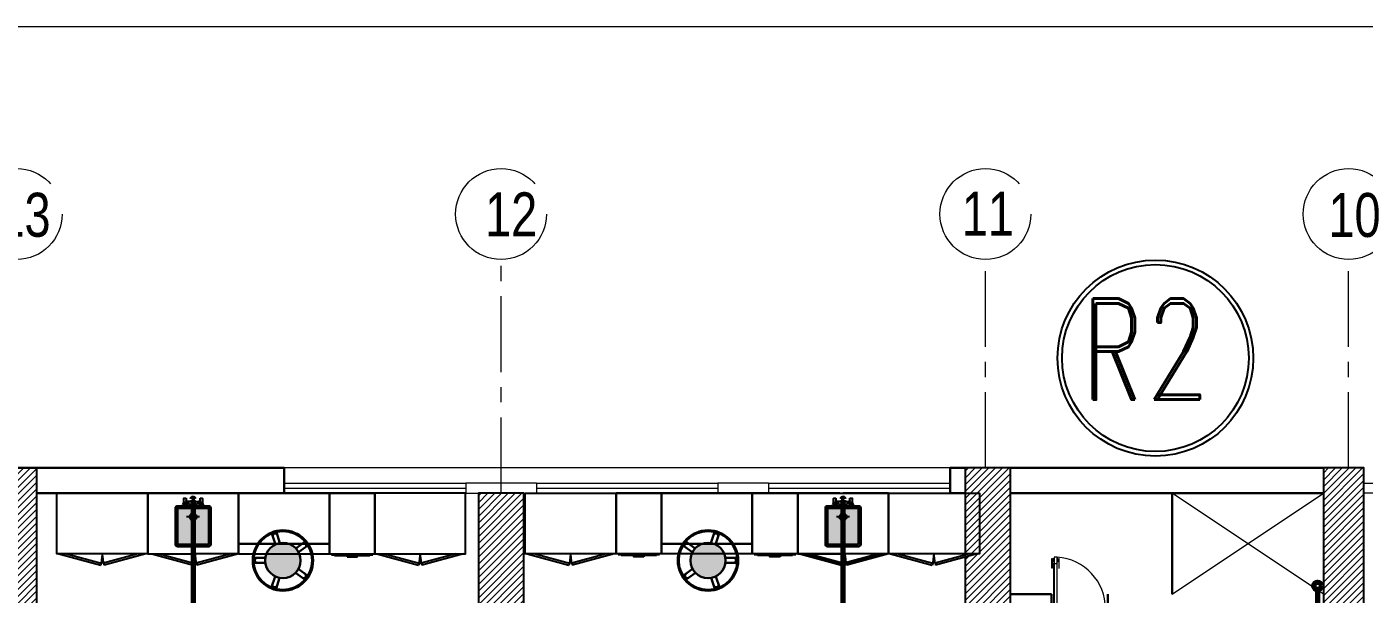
# Model space of a CAD drawing. Extents: x 800 to 995, y 398 to 804.
# Drawn here: x 862.21 to 875.46, y 682.53 to 688.15 of the extents above; entities that cross this region are included whole.
import ezdxf

# ---------------------------------------------------------------- set-up
doc = ezdxf.new("R2010")
doc.units = 0
doc.header["$MEASUREMENT"] = 0
for name, pattern in [('ACAD_ISO02W100', [15, 12, -3]), ('CENTERX2', [4, 2.5, -0.5, 0.5, -0.5]), ('DASHED', [19.05, 12.7, -6.35])]:
    doc.linetypes.add(name, pattern=pattern)
doc.layers.get('0').update_dxf_attribs({"color": 252, "linetype": 'CONTINUOUS', "lineweight": 30})
doc.layers.add('-FUR', color=252, linetype='CONTINUOUS')
doc.layers.add('SAN', color=2, linetype='CONTINUOUS')
for name, color, linetype, lineweight in [('axis', 1, 'CENTERX2', 5), ('Column', 6, 'CONTINUOUS', 25), ('DOOR', 30, 'CONTINUOUS', 9), ('elev', 90, 'CONTINUOUS', 9), ('Elevation', 150, 'CONTINUOUS', 18), ('hatch', 252, 'CONTINUOUS', 9), ('P-C-WATER', 5, 'CONTINUOUS', 70), ('P-TEXT', 1, 'CONTINUOUS', 25), ('txt in circle', 11, 'CONTINUOUS', 13), ('UG-BORDER', 20, 'CONTINUOUS', 80), ('Wall', 252, 'CONTINUOUS', 30), ('WINDOW', 252, 'CONTINUOUS', 5)]:
    doc.layers.add(name, color=color, linetype=linetype, lineweight=lineweight)
doc.styles.add('ROMANC', font='romand.shx')
doc.styles.add('SOSA2', font='SOSA.shx', dxfattribs={"width": 0.8})
pattern_1 = [(45, (1094.062773, 346.40892), (-0.0336759605, 0.0336759605), [])]

# ---------------------------------------------------------------- blocks, each defined once
blk = doc.blocks.new('YY5Y5')
at = {"layer": 'SAN', "color": 1}
for p, q in [((434.2, 537.6), (433.7, 538)), ((433.8, 542), (433.8, 538.6)), ((435.7, 542.4), (434.2, 542.4)), ((435.6, 537.6), (436, 538)), ((435.7, 540.6), (435.7, 542.4)), ((446.2, 539.6), (436.7, 539.6)), ((436.7, 537.6), (438.2, 537.6)), ((443, 539.6), (446.2, 539.6)), ((444.7, 537.6), (446.2, 537.6)), ((447.3, 537.6), (446.9, 538)), ((447.2, 542.4), (447.2, 540.6)), ((448.7, 542.4), (447.2, 542.4)), ((448.7, 537.6), (449.2, 538)), ((449.1, 538.6), (449.1, 542)), ((434.2, 536.1), (433.7, 535.7)), ((435.6, 536.1), (436, 535.7)), ((440.5, 535.4), (440.5, 528.7)), ((440.9, 528.4), (442, 528.4)), ((442.4, 528.7), (442.4, 535.4)), ((447.3, 536.1), (446.9, 535.7)), ((448.7, 536.1), (449.2, 535.7))]:
    blk.add_line(p, q, dxfattribs=at)
at = {"layer": 'SAN', "color": 1, "linetype": 'Continuous'}
blk.add_line((439.2, 539.6), (439.9, 539.6), dxfattribs=at)
at = {"layer": 'SAN', "color": 2, "linetype": 'DASHED'}
for points in [[(436.1, 527), (446.8, 527)], [(441.4, 532.4), (441.4, 521.6)]]:
    blk.add_lwpolyline(points, dxfattribs=at)
at = {"layer": 'SAN', "color": 1}
for centre, radius in [((434.9, 536.9), 2), ((434.9, 536.9), 1), ((434.9, 536.9), 0.8), ((448, 536.9), 2), ((448, 536.9), 1), ((448, 536.9), 0.8)]:
    blk.add_circle(centre, radius, dxfattribs=at)
for centre, radius, start, end in [((434.2, 542), 0.375, 90, 180), ((436.7, 540.6), 1, 180, 270), ((438.2, 535.4), 2.25, 0, 90), ((444.7, 535.4), 2.25, 90, 180), ((446.2, 540.6), 1, 270, 0), ((448.7, 542), 0.375, 0, 90), ((441.4, 527), 2.86, 109.4319, 70.5681), ((441.4, 527), 2.08, 117.2765, 62.7235), ((440.9, 528.7), 0.375, 180, 270), ((442, 528.7), 0.375, 270, 360)]:
    blk.add_arc(centre, radius, start, end, dxfattribs=at)
blk = doc.blocks.new('fd')
at = {"layer": '-FUR'}
h = blk.add_hatch(color=254, dxfattribs=at)
h.paths.add_polyline_path([(1322.664, 576.699), (1322.354, 576.699), (1322.354, 577.059), (1322.664, 577.059)], flags=16)
edge = h.paths.add_edge_path()
edge.add_line((1322.664, 576.679), (1322.354, 576.679))
edge.add_arc((1322.354, 576.699), 0.02, 180, 270, ccw=False)
edge.add_line((1322.334, 576.699), (1322.334, 577.059))
edge.add_arc((1322.354, 577.059), 0.02, 90, 180, ccw=False)
edge.add_line((1322.354, 577.079), (1322.664, 577.079))
edge.add_arc((1322.664, 577.059), 0.02, 0, 90, ccw=False)
edge.add_line((1322.684, 577.059), (1322.684, 576.699))
edge.add_arc((1322.664, 576.699), 0.02, -90, 0, ccw=False)
blk.add_hatch(color=253, dxfattribs=at).paths.add_polyline_path([(1322.664, 577.059), (1322.664, 576.699), (1322.354, 576.699), (1322.354, 577.059)])
h = blk.add_hatch(color=251, dxfattribs=at)
h.paths.add_polyline_path([(1322.634, 577.029), (1322.664, 577.059), (1322.664, 576.699), (1322.634, 576.729)])
h.paths.add_polyline_path([(1322.634, 576.729), (1322.664, 576.699), (1322.354, 576.699), (1322.384, 576.729)])
h = blk.add_hatch(color=252, dxfattribs=at)
h.paths.add_polyline_path([(1322.384, 577.029), (1322.354, 577.059), (1322.664, 577.059), (1322.634, 577.029)])
h.paths.add_polyline_path([(1322.384, 576.729), (1322.354, 576.699), (1322.354, 577.059), (1322.384, 577.029)])
for p, q in [((1322.478, 577.206), (1322.06, 577.206)), ((1322.478, 577.206), (1322.96, 577.206)), ((1322.06, 576.606), (1322.51, 576.606)), ((1322.96, 576.606), (1322.51, 576.606))]:
    blk.add_line(p, q, dxfattribs=at)
at = {"layer": '-FUR', "linetype": 'ACAD_ISO02W100'}
for p, q in [((1322.06, 577.206), (1322.51, 577.206)), ((1322.96, 577.206), (1322.51, 577.206)), ((1322.1, 576.606), (1322.513, 576.495)), ((1322.177, 576.606), (1322.518, 576.514)), ((1322.882, 576.606), (1322.541, 576.514)), ((1322.96, 576.606), (1322.546, 576.495)), ((1322.518, 576.514), (1322.513, 576.495)), ((1322.541, 576.514), (1322.546, 576.495))]:
    blk.add_line(p, q, dxfattribs=at)
for centre, start, end in [((1324.045, 576.373), 171.2611, 174.7069), ((1321.014, 576.373), 5.2931, 8.7389)]:
    blk.add_arc(centre, 1.533, start, end, dxfattribs=at)
for p, q in [((1322.06, 577.206), (1322.06, 576.606)), ((1322.96, 577.206), (1322.96, 576.606))]:
    blk.add_line(p, q)
blk.add_lwpolyline([(1322.664, 576.679), (1322.354, 576.679, -0.414214), (1322.334, 576.699), (1322.334, 577.059, -0.414214), (1322.354, 577.079), (1322.664, 577.079, -0.414214), (1322.684, 577.059), (1322.684, 576.699, -0.414214)], format="xyb", close=True)
blk.add_lwpolyline([(1322.664, 576.679), (1322.354, 576.679, -0.414214), (1322.334, 576.699), (1322.334, 577.059, -0.414214), (1322.354, 577.079), (1322.664, 577.079, -0.414214), (1322.684, 577.059), (1322.684, 576.699, -0.414214)], format="xyb", close=True)
blk.add_lwpolyline([(1322.664, 576.699), (1322.354, 576.699), (1322.354, 577.059), (1322.664, 577.059)], close=True)
at = {"extrusion": (0, 0, -1), "xscale": 0.0121000000000322, "yscale": 0.0121000000000322, "zscale": -0.0121}
blk.add_blockref('YY5Y5', (-1327.85, 570.595), dxfattribs=at)
blk = doc.blocks.new('juy')
blk.add_line((1322.96, 577.206), (1322.96, 576.606))
blk.add_blockref('fd', (0, 0))

msp = doc.modelspace()

# ---------------------------------------------------------------- hatches: boundary and pattern name
h = msp.add_hatch(color=256)
h.set_gradient(color1=(132, 132, 132), name='SPHERICAL')
h.paths.add_polyline_path([(864.744, 683.04, -1), (864.744, 682.69, -1)])
h = msp.add_hatch(color=256)
h.set_gradient(color1=(132, 132, 132), name='SPHERICAL')
h.paths.add_polyline_path([(868.957, 683.04, 1), (868.957, 682.69, 1)])
at = {"layer": 'hatch'}
h = msp.add_hatch(dxfattribs=at)
h.set_pattern_fill('ANSI31', color=252, scale=0.015, style=0)
h.set_pattern_definition(pattern_1)
h.paths.add_polyline_path([(861.906, 682.231), (862.306, 682.231), (862.306, 683.781), (861.906, 683.781)])
h = msp.add_hatch(dxfattribs=at)
h.set_pattern_fill('ANSI31', color=252, scale=0.015, style=0)
h.set_pattern_definition(pattern_1)
h.paths.add_polyline_path([(871.506, 682.331), (871.956, 682.331), (871.956, 683.781), (871.506, 683.781)])
h = msp.add_hatch(dxfattribs=at)
h.set_pattern_fill('ANSI31', color=252, scale=0.015, style=0)
h.set_pattern_definition(pattern_1)
h.paths.add_polyline_path([(875.056, 682.231), (875.456, 682.231), (875.456, 683.781), (875.056, 683.781)])
h = msp.add_hatch(dxfattribs=at)
h.set_pattern_fill('ANSI31', color=252, scale=0.015, style=0)
h.set_pattern_definition(pattern_1)
h.paths.add_polyline_path([(866.681, 682.231), (867.131, 682.231), (867.131, 683.531), (866.681, 683.531)])

# ---------------------------------------------------------------- linework, layer by layer
at = {"layer": '-FUR', "linetype": 'ACAD_ISO02W100'}
for p, q in [((862.505, 683.531, -0.049), (863.405, 683.531, -0.049)), ((865.205, 683.531, -0.049), (865.655, 683.531, -0.049)), ((866.555, 683.531, -0.049), (865.655, 683.531, -0.049)), ((867.146, 683.531, -0.049), (868.046, 683.531, -0.049)), ((868.496, 683.531, -0.049), (868.046, 683.531, -0.049)), ((869.846, 683.531, -0.049), (869.396, 683.531, -0.049)), ((869.846, 683.531, -0.049), (870.746, 683.531, -0.049)), ((870.746, 683.531, -0.049), (871.646, 683.531, -0.049)), ((862.525, 682.931, -0.049), (862.939, 682.82, -0.049)), ((862.602, 682.931, -0.049), (862.944, 682.839, -0.049)), ((863.308, 682.931, -0.049), (862.966, 682.839, -0.049)), ((863.385, 682.931, -0.049), (862.972, 682.82, -0.049)), ((864.305, 682.931, -0.049), (865.205, 682.931, -0.049)), ((865.675, 682.931, -0.049), (866.089, 682.82, -0.049)), ((865.752, 682.931, -0.049), (866.094, 682.839, -0.049)), ((866.458, 682.931, -0.049), (866.116, 682.839, -0.049)), ((866.535, 682.931, -0.049), (866.122, 682.82, -0.049)), ((867.166, 682.931, -0.049), (867.579, 682.82, -0.049)), ((867.243, 682.931, -0.049), (867.584, 682.839, -0.049)), ((867.948, 682.931, -0.049), (867.607, 682.839, -0.049)), ((868.026, 682.931, -0.049), (867.612, 682.82, -0.049)), ((869.396, 682.931, -0.049), (868.496, 682.931, -0.049)), ((869.866, 682.931, -0.049), (870.279, 682.82, -0.049)), ((869.943, 682.931, -0.049), (870.284, 682.839, -0.049)), ((870.648, 682.931, -0.049), (870.307, 682.839, -0.049)), ((870.726, 682.931, -0.049), (870.312, 682.82, -0.049)), ((870.766, 682.931, -0.049), (871.179, 682.82, -0.049)), ((870.843, 682.931, -0.049), (871.184, 682.839, -0.049)), ((871.548, 682.931, -0.049), (871.207, 682.839, -0.049)), ((871.626, 682.931, -0.049), (871.212, 682.82, -0.049)), ((862.944, 682.839, -0.049), (862.939, 682.82, -0.049)), ((862.966, 682.839, -0.049), (862.972, 682.82, -0.049)), ((866.094, 682.839, -0.049), (866.089, 682.82, -0.049)), ((866.116, 682.839, -0.049), (866.122, 682.82, -0.049)), ((867.584, 682.839, -0.049), (867.579, 682.82, -0.049)), ((867.607, 682.839, -0.049), (867.612, 682.82, -0.049)), ((870.284, 682.839, -0.049), (870.279, 682.82, -0.049)), ((870.307, 682.839, -0.049), (870.312, 682.82, -0.049)), ((871.184, 682.839, -0.049), (871.179, 682.82, -0.049)), ((871.207, 682.839, -0.049), (871.212, 682.82, -0.049))]:
    msp.add_line(p, q, dxfattribs=at)
at = {"layer": '-FUR'}
for p, q in [((865.225, 682.921, -0.049), (865.635, 682.921, -0.049)), ((865.255, 682.916, -0.049), (865.605, 682.916, -0.049)), ((868.476, 682.921, -0.049), (868.066, 682.921, -0.049)), ((868.446, 682.916, -0.049), (868.096, 682.916, -0.049)), ((869.826, 682.921, -0.049), (869.416, 682.921, -0.049)), ((869.796, 682.916, -0.049), (869.446, 682.916, -0.049))]:
    msp.add_line(p, q, dxfattribs=at)
at = {"layer": '-FUR', "elevation": -0.049}
for points in [[(862.505, 683.531), (863.405, 683.531), (863.405, 682.931), (862.505, 682.931)], [(865.205, 682.931), (865.655, 682.931), (865.655, 683.531), (865.205, 683.531)], [(866.555, 683.531), (865.655, 683.531), (865.655, 682.931), (866.555, 682.931)], [(867.146, 683.531), (868.046, 683.531), (868.046, 682.931), (867.146, 682.931)], [(868.496, 682.931), (868.046, 682.931), (868.046, 683.531), (868.496, 683.531)], [(869.846, 682.931), (869.396, 682.931), (869.396, 683.531), (869.846, 683.531)], [(869.846, 683.531), (870.746, 683.531), (870.746, 682.931), (869.846, 682.931)], [(870.746, 683.531), (871.646, 683.531), (871.646, 682.931), (870.746, 682.931)]]:
    msp.add_lwpolyline(points, close=True, dxfattribs=at)
at = {"layer": '-FUR', "color": 1, "elevation": -0.049}
for points in [[(865.38, 682.901), (865.48, 682.901), (865.48, 682.911), (865.38, 682.911)], [(868.321, 682.901), (868.221, 682.901), (868.221, 682.911), (868.321, 682.911)], [(869.671, 682.901), (869.571, 682.901), (869.571, 682.911), (869.671, 682.911)]]:
    msp.add_lwpolyline(points, close=True, dxfattribs=at)
at = {"layer": '-FUR', "linetype": 'ACAD_ISO02W100'}
for centre, start, end in [((864.47, 682.698, -0.049), 171.2611, 174.7069), ((861.44, 682.698, -0.049), 5.2931, 8.7389), ((867.62, 682.698, -0.049), 171.2611, 174.7069), ((864.59, 682.698, -0.049), 5.2931, 8.7389), ((869.111, 682.698, -0.049), 171.2611, 174.7069), ((866.08, 682.698, -0.049), 5.2931, 8.7389), ((871.811, 682.698, -0.049), 171.2611, 174.7069), ((868.78, 682.698, -0.049), 5.2931, 8.7389), ((872.711, 682.698, -0.049), 171.2611, 174.7069), ((869.68, 682.698, -0.049), 5.2931, 8.7389)]:
    msp.add_arc(centre, 1.533, start, end, dxfattribs=at)
for p, q in [((864.305, 682.931, -0.049), (864.305, 683.531, -0.049)), ((864.305, 683.531, -0.049), (865.205, 683.531, -0.049)), ((865.205, 683.531, -0.049), (865.205, 682.931, -0.049)), ((869.396, 683.531, -0.049), (868.496, 683.531, -0.049)), ((868.496, 683.531, -0.049), (868.496, 682.931, -0.049)), ((869.396, 682.931, -0.049), (869.396, 683.531, -0.049)), ((865.205, 683.031, -0.049), (864.305, 683.031, -0.049)), ((864.67, 683.024, -0.049), (864.634, 683.133, -0.049)), ((864.64, 683.146, -0.049), (864.666, 683.154, -0.049)), ((864.715, 683.038, -0.049), (864.68, 683.146, -0.049)), ((864.872, 682.985, -0.049), (864.965, 683.053, -0.049)), ((864.979, 683.051, -0.049), (864.995, 683.028, -0.049)), ((865.205, 682.931, -0.049), (865.205, 683.031, -0.049)), ((868.496, 682.931, -0.049), (868.496, 683.031, -0.049)), ((868.496, 683.031, -0.049), (869.396, 683.031, -0.049)), ((868.722, 683.051, -0.049), (868.706, 683.028, -0.049)), ((868.829, 682.985, -0.049), (868.736, 683.053, -0.049)), ((868.986, 683.038, -0.049), (869.02, 683.146, -0.049)), ((869.031, 683.024, -0.049), (869.067, 683.133, -0.049)), ((869.061, 683.146, -0.049), (869.034, 683.154, -0.049)), ((864.899, 682.946, -0.049), (864.991, 683.012, -0.049)), ((868.801, 682.946, -0.049), (868.71, 683.012, -0.049)), ((864.445, 682.853, -0.049), (864.445, 682.88, -0.049)), ((864.57, 682.843, -0.049), (864.455, 682.843, -0.049)), ((864.571, 682.891, -0.049), (864.458, 682.891, -0.049)), ((864.897, 682.781, -0.049), (864.991, 682.713, -0.049)), ((868.803, 682.781, -0.049), (868.71, 682.713, -0.049)), ((869.13, 682.891, -0.049), (869.243, 682.891, -0.049)), ((869.13, 682.843, -0.049), (869.246, 682.843, -0.049)), ((869.256, 682.853, -0.049), (869.256, 682.88, -0.049)), ((864.666, 682.708, -0.049), (864.631, 682.601, -0.049)), ((864.711, 682.693, -0.049), (864.676, 682.583, -0.049)), ((864.869, 682.743, -0.049), (864.961, 682.676, -0.049)), ((864.993, 682.699, -0.049), (864.977, 682.677, -0.049)), ((868.708, 682.699, -0.049), (868.724, 682.677, -0.049)), ((868.832, 682.743, -0.049), (868.74, 682.676, -0.049)), ((868.99, 682.693, -0.049), (869.025, 682.583, -0.049)), ((869.035, 682.708, -0.049), (869.07, 682.601, -0.049)), ((864.663, 682.577, -0.049), (864.637, 682.586, -0.049)), ((869.037, 682.577, -0.049), (869.064, 682.586, -0.049))]:
    msp.add_line(p, q)
for centre, radius in [((864.744, 682.865, -0.049), 0.299), ((868.957, 682.865, -0.049), 0.299), ((864.744, 682.865, -0.049), 0.29), ((864.744, 682.865, -0.049), 0.175), ((868.957, 682.865, -0.049), 0.29), ((868.957, 682.865, -0.049), 0.175)]:
    msp.add_circle(centre, radius)
for centre, radius, start, end in [((864.643, 683.136, -0.049), 0.01, 107.7911, 197.7911), ((864.669, 683.107, -0.049), 0.025, 40.9349, 209.1752), ((864.668, 683.141, -0.049), 0.0131, 19.654, 97.7204), ((864.951, 683.012, -0.049), 0.025, 328.9349, 137.1752), ((864.971, 683.045, -0.049), 0.01, 35.7911, 125.7911), ((868.73, 683.045, -0.049), 0.01, 54.2089, 144.2089), ((868.75, 683.012, -0.049), 0.025, 42.8248, 211.0651), ((869.032, 683.107, -0.049), 0.025, 330.8248, 139.0651), ((869.033, 683.141, -0.049), 0.0131, 82.2796, 160.346), ((869.058, 683.136, -0.049), 0.01, 342.2089, 72.2089), ((864.983, 683.023, -0.049), 0.0131, 307.654, 25.7204), ((868.718, 683.023, -0.049), 0.0131, 154.2796, 232.346), ((864.458, 682.878, -0.049), 0.0131, 91.654, 169.7204), ((864.455, 682.853, -0.049), 0.01, 179.7911, 269.7911), ((864.491, 682.868, -0.049), 0.025, 112.9349, 281.1752), ((869.21, 682.868, -0.049), 0.025, 258.8248, 67.0651), ((869.243, 682.878, -0.049), 0.0131, 10.2796, 88.346), ((869.246, 682.853, -0.049), 0.01, 270.2089, 0.2089), ((864.948, 682.714, -0.049), 0.025, 256.9349, 65.1752), ((864.968, 682.686, -0.049), 0.0131, 235.654, 313.7204), ((864.985, 682.705, -0.049), 0.01, 323.7911, 53.7911), ((868.716, 682.705, -0.049), 0.01, 126.2089, 216.2089), ((868.733, 682.686, -0.049), 0.0131, 226.2796, 304.346), ((868.753, 682.714, -0.049), 0.025, 114.8248, 283.0651), ((864.643, 682.597, -0.049), 0.0131, 163.654, 241.7204), ((864.663, 682.625, -0.049), 0.025, 184.9349, 353.1752), ((864.666, 682.586, -0.049), 0.01, 251.7911, 341.7911), ((869.038, 682.625, -0.049), 0.025, 186.8248, 355.0651), ((869.034, 682.586, -0.049), 0.01, 198.2089, 288.2089), ((869.057, 682.597, -0.049), 0.0131, 298.2796, 16.346)]:
    msp.add_arc(centre, radius, start, end)
at = {"layer": 'axis', "color": 0, "ltscale": 0.3}
for p, q in [((866.906, 683.531), (866.906, 685.845)), ((871.706, 683.781), (871.706, 685.845)), ((875.306, 683.781), (875.306, 685.845))]:
    msp.add_line(p, q, dxfattribs=at)
at = {"layer": 'axis', "color": 0}
for centre in [(862.106, 686.295), (866.906, 686.295), (871.706, 686.295), (875.306, 686.295)]:
    msp.add_circle(centre, 0.45, dxfattribs=at)
at = {"layer": 'Column', "color": 252}
for points in [[(861.906, 682.231), (862.306, 682.231), (862.306, 683.781), (861.906, 683.781)], [(871.506, 682.331), (871.956, 682.331), (871.956, 683.781), (871.506, 683.781)], [(871.506, 682.331), (871.956, 682.331), (871.956, 683.781), (871.506, 683.781)], [(875.056, 682.231), (875.456, 682.231), (875.456, 683.781), (875.056, 683.781)], [(875.056, 682.231), (875.456, 682.231), (875.456, 683.781), (875.056, 683.781)], [(866.681, 682.231), (867.131, 682.231), (867.131, 683.531), (866.681, 683.531)]]:
    msp.add_lwpolyline(points, close=True, dxfattribs=at)
at = {"layer": 'DOOR', "color": 252}
for p, q in [((872.365, 682.788), (872.365, 682.885)), ((872.365, 682.885), (872.37, 682.885)), ((872.37, 682.788), (872.365, 682.788)), ((872.37, 682.885), (872.37, 682.788)), ((872.37, 682.864), (872.37, 682.875)), ((872.376, 682.875), (872.373, 682.875)), ((872.373, 682.875), (872.373, 682.863)), ((872.373, 682.875), (872.373, 682.864)), ((872.373, 682.863), (872.376, 682.863)), ((872.376, 682.859), (872.376, 682.879)), ((872.376, 682.879), (872.379, 682.879)), ((872.376, 682.863), (872.376, 682.875)), ((872.379, 682.859), (872.376, 682.859)), ((872.379, 682.854), (872.379, 682.885)), ((872.379, 682.885), (872.386, 682.885)), ((872.386, 682.854), (872.379, 682.854)), ((872.385, 682.446), (872.385, 682.838)), ((872.417, 682.897), (872.386, 682.897)), ((872.386, 682.897), (872.386, 682.841)), ((872.386, 682.841), (872.388, 682.841)), ((872.388, 682.841), (872.388, 682.835)), ((872.388, 682.841), (872.388, 682.835)), ((872.388, 682.838), (872.388, 682.446)), ((872.388, 682.835), (872.414, 682.835)), ((872.414, 682.841), (872.414, 682.835)), ((872.414, 682.835), (872.414, 682.841)), ((872.414, 682.841), (872.417, 682.841)), ((872.414, 682.838), (872.414, 682.446)), ((872.417, 682.841), (872.417, 682.897)), ((872.423, 682.885), (872.417, 682.885)), ((872.417, 682.854), (872.423, 682.854)), ((872.417, 682.446), (872.417, 682.838)), ((872.423, 682.854), (872.423, 682.885)), ((872.426, 682.879), (872.423, 682.879)), ((872.423, 682.859), (872.426, 682.859)), ((872.426, 682.859), (872.426, 682.879)), ((872.426, 682.875), (872.43, 682.875)), ((872.426, 682.863), (872.426, 682.875)), ((872.43, 682.863), (872.426, 682.863)), ((872.43, 682.875), (872.43, 682.864)), ((872.43, 682.875), (872.43, 682.863)), ((872.437, 682.885), (872.433, 682.885)), ((872.433, 682.885), (872.433, 682.788)), ((872.433, 682.864), (872.433, 682.875)), ((872.433, 682.788), (872.437, 682.788)), ((872.437, 682.788), (872.437, 682.885))]:
    msp.add_line(p, q, dxfattribs=at)
for centre, radius, start, end in [((872.371, 682.875), 0.00148, 0, 180), ((872.371, 682.864), 0.00148, 180, 0), ((872.388, 682.838), 0.00278, 90, 270), ((872.414, 682.838), 0.00278, 270, 90), ((872.385, 682.387), 0.511, 360, 86.3977), ((872.431, 682.875), 0.00148, 0, 180), ((872.431, 682.864), 0.00148, 180, 0)]:
    msp.add_arc(centre, radius, start, end, dxfattribs=at)
at = {"layer": 'elev', "color": 252, "linetype": 'Continuous'}
for p, q in [((875.456, 683.631), (875.606, 683.631)), ((875.456, 683.531), (875.456, 683.631)), ((875.606, 683.531), (875.456, 683.531))]:
    msp.add_line(p, q, dxfattribs=at)
at = {"layer": 'Elevation', "color": 252, "linetype": 'Continuous'}
for p, q in [((871.356, 683.781), (864.756, 683.781)), ((866.556, 683.631), (866.556, 683.531)), ((867.256, 683.631), (866.556, 683.631)), ((867.256, 683.631), (867.256, 683.531)), ((867.256, 683.631), (867.256, 683.531)), ((869.056, 683.631), (869.056, 683.531)), ((869.556, 683.631), (869.056, 683.631)), ((869.556, 683.631), (869.556, 683.531)), ((866.556, 683.531), (867.256, 683.531)), ((869.056, 683.531), (869.556, 683.531))]:
    msp.add_line(p, q, dxfattribs=at)
at = {"layer": 'hatch', "color": 252}
for p, q in [((873.556, 682.531), (875.056, 683.531)), ((875.056, 682.531), (873.556, 683.531))]:
    msp.add_line(p, q, dxfattribs=at)
at = {"layer": 'P-C-WATER', "linetype": 'Continuous'}
for p, q in [((863.854, 683.456, -0.1), (863.854, 679.207, -0.1)), ((870.294, 683.456, -0.1), (870.294, 679.207, -0.1)), ((874.998, 682.576), (874.998, 679.207))]:
    msp.add_line(p, q, dxfattribs=at)
msp.add_circle((874.998, 682.614), 0.0375, dxfattribs=at)
at = {"layer": 'P-C-WATER', "linetype": 'ByBlock'}
for centre, start, end in [((863.854, 683.469), 0, 180), ((863.854, 683.469), 180, 0), ((870.294, 683.469), 0, 180), ((870.294, 683.469), 180, 0)]:
    msp.add_arc(centre, 0.0125, start, end, dxfattribs=at)
at = {"layer": 'P-TEXT', "color": 41}
for radius in [0.97, 0.925]:
    msp.add_circle((873.391, 684.869), radius, dxfattribs=at)
at = {"layer": 'UG-BORDER', "color": 14, "lineweight": 20}
msp.add_line((926.487, 688.149), (848.151, 688.149), dxfattribs=at)
at = {"layer": 'Wall', "color": 252, "linetype": 'Continuous'}
for p, q in [((864.756, 683.781), (861.706, 683.781)), ((864.756, 683.781), (864.756, 683.531)), ((871.506, 683.781), (871.356, 683.781)), ((871.356, 683.531), (871.356, 683.781)), ((871.506, 683.781), (871.356, 683.781)), ((871.356, 683.531), (871.356, 683.781)), ((871.356, 683.781), (871.356, 683.531)), ((875.056, 683.781), (871.956, 683.781)), ((862.306, 683.531), (864.756, 683.531)), ((871.356, 683.531), (871.506, 683.531)), ((871.956, 683.531), (875.056, 683.531)), ((873.556, 682.531), (873.556, 683.531)), ((872.361, 682.531), (871.956, 682.532)), ((872.361, 682.331), (872.361, 682.531)), ((872.921, 682.331), (872.921, 682.531))]:
    msp.add_line(p, q, dxfattribs=at)
at = {"layer": 'WINDOW', "color": 252}
for p, q in [((864.756, 683.631), (866.556, 683.631)), ((864.756, 683.581), (866.556, 683.581)), ((867.256, 683.631), (869.056, 683.631)), ((867.256, 683.581), (869.056, 683.581)), ((869.556, 683.631), (871.356, 683.631)), ((869.556, 683.581), (871.356, 683.581)), ((864.756, 683.531), (866.556, 683.531)), ((867.256, 683.531), (869.056, 683.531)), ((869.556, 683.531), (871.356, 683.531))]:
    msp.add_line(p, q, dxfattribs=at)

# ---------------------------------------------------------------- block references
for p in [(-458.655, 106.325, -0.049), (-452.214, 106.325, -0.049)]:
    msp.add_blockref('juy', p)

# ---------------------------------------------------------------- texts
at = {"layer": 'P-TEXT', "color": 41, "style": 'ROMANC', "width": 0.75}
msp.add_text('R2', height=1, dxfattribs=at).set_placement((872.641, 684.458))
at = {"layer": 'txt in circle', "color": 0, "ltscale": 0.01, "char_height": 0.4355, "attachment_point": 5, "style": 'SOSA2'}
for s, insert in [('13', (862.183, 686.285)), ('12', (867.006, 686.292)), ('11', (871.731, 686.298)), ('10', (875.364, 686.283))]:
    msp.add_mtext(s, dxfattribs=dict(at, insert=insert))

doc.saveas('drawing.dxf')
